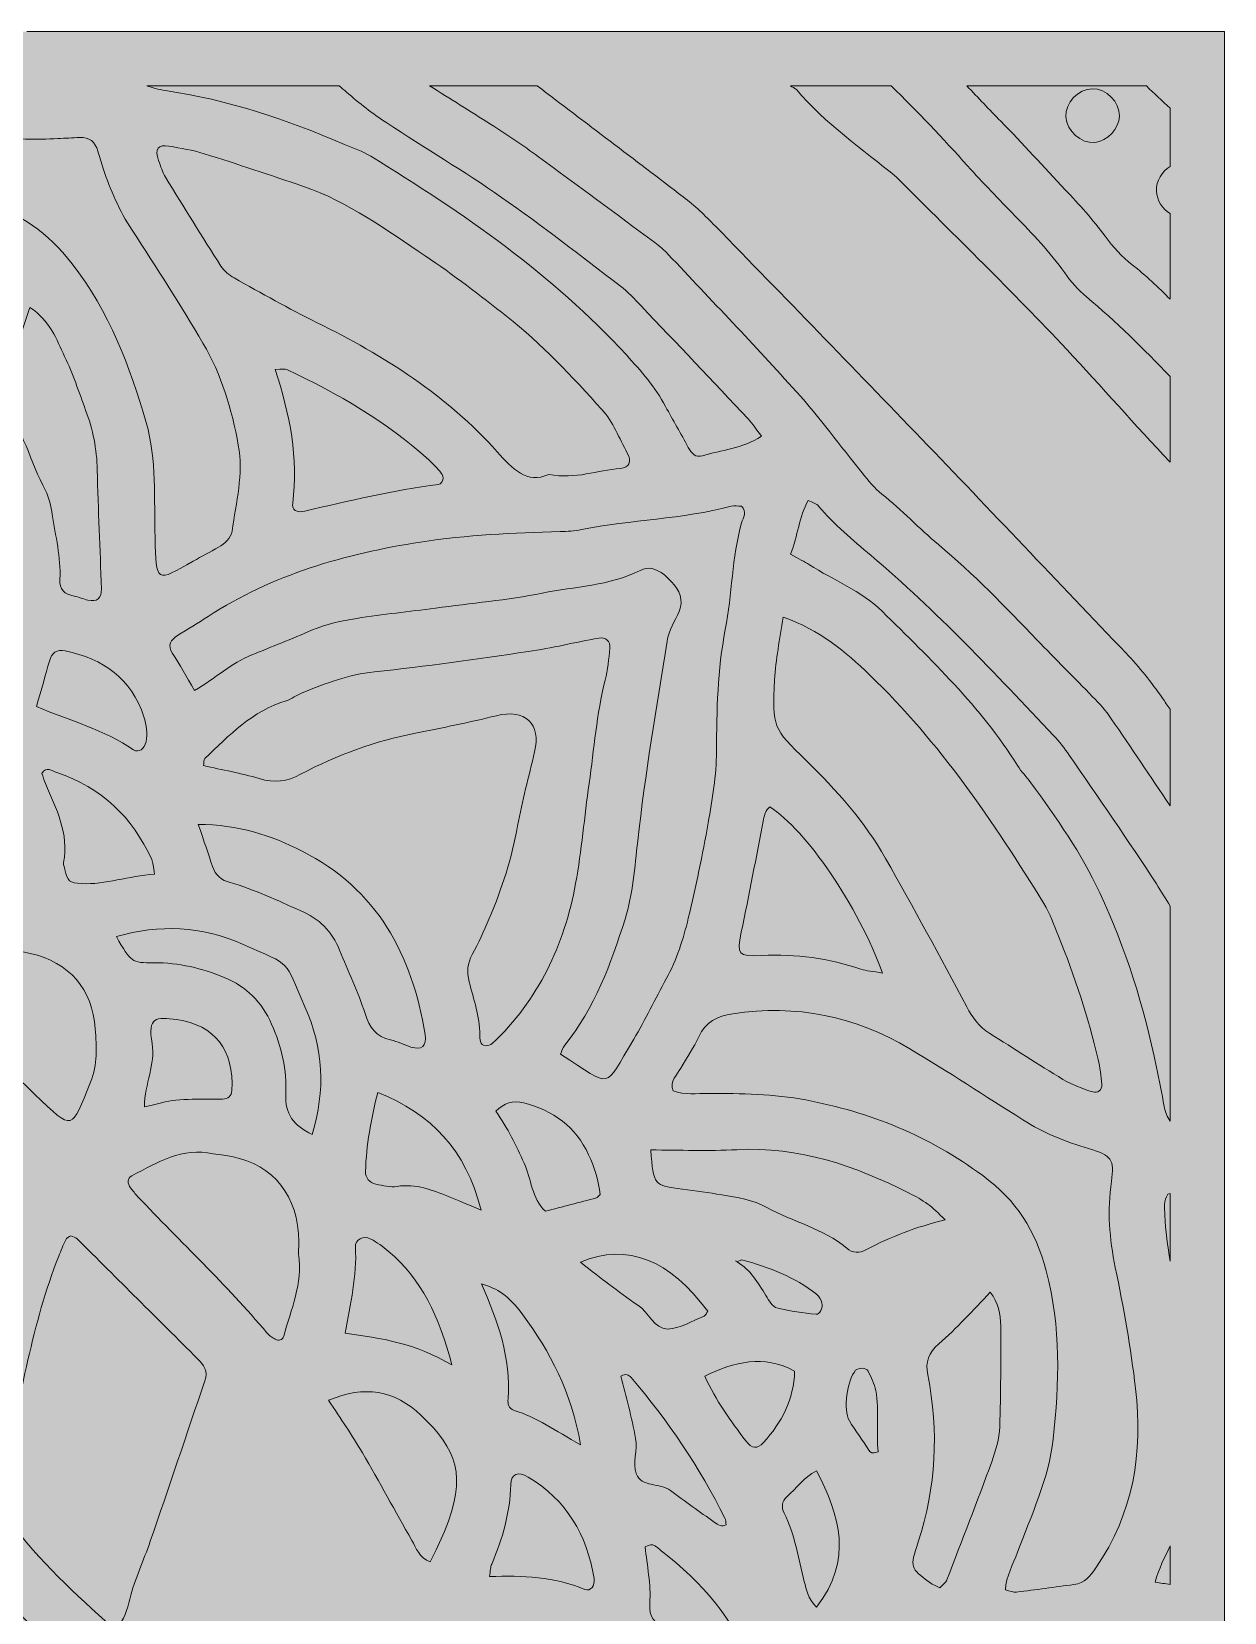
# Model space of a CAD drawing. Extents: x 31 to 2970, y -2969 to -30.
# Drawn here: x 2420 to 2970, y -759 to -30 of the extents above; entities that cross this region are included whole.
import ezdxf

# ---------------------------------------------------------------- set-up
doc = ezdxf.new("R2010")
doc.units = 0
doc.header["$MEASUREMENT"] = 0
doc.layers.add('Layer 1', color=7, linetype='Continuous')

# ---------------------------------------------------------------- blocks, each defined once
blk = doc.blocks.new('block 2')
at = {"layer": 'Layer 1', "true_color": 0xffffff}
h = blk.add_hatch(color=7, dxfattribs=at)
h.dxf.hatch_style = 2
edge = h.paths.add_edge_path()
edge.add_spline(control_points=[(2908.92, -56.71), (2902.39, -56.82), (2896.4, -63.18), (2896.72, -69.67), (2897.04, -76.18), (2903.71, -82.09), (2910.04, -81.46), (2915.85, -80.89), (2921.35, -75.05), (2921.44, -69.35), (2921.55, -62.86), (2915.35, -56.6), (2908.92, -56.71)], knot_values=[0, 0, 0, 0, 1, 1, 1, 2, 2, 2, 3, 3, 3, 4, 4, 4, 4], degree=3, periodic=1)
at = {"layer": 'Layer 1', "lineweight": 0}
for points in [[(2944.18, -30.37), (2908.97, -30.37), (2876.43, -30.37), (2852.69, -30.37), (2826.67, -30.37), (2789.09, -30.37), (2741.76, -30.37), (2619.81, -30.37), (2571.38, -30.37), (2533.69, -30.37), (2448.77, -30.37), (2417.53, -30.37)], [(2969.81, -776.69), (2969.81, -750.67), (2969.81, -693.88), (2969.81, -654.2), (2969.81, -581.78), (2969.81, -550.3), (2969.81, -476.43), (2969.81, -426.65), (2969.81, -378.66), (2969.81, -260.89), (2969.81, -215.3), (2969.81, -179.55), (2969.81, -89.28), (2969.81, -54.9), (2969.81, -30.37), (2944.18, -30.37)]]:
    blk.add_lwpolyline(points, dxfattribs=at)
for points, knots in [([(2561.63, -55.37), (2562.75, -56.36), (2563.86, -57.34), (2564.99, -58.31), (2570.86, -63.38), (2577.03, -68.19), (2583.49, -72.45), (2601.07, -84.05), (2619.25, -94.76), (2636.51, -106.8), (2655.18, -119.83), (2673.12, -133.89), (2691.26, -147.67), (2694.77, -150.34), (2697.83, -153.65), (2700.88, -156.86), (2717.34, -174.17), (2733.77, -191.52), (2750.13, -208.92), (2752.31, -211.24), (2754.07, -213.97), (2756.35, -216.93), (2747.31, -222.57), (2737.85, -223.32), (2729.07, -225.98), (2726.18, -226.85), (2724.05, -224.9), (2722.58, -222.1), (2719.23, -215.73), (2715.48, -209.56), (2712.1, -203.2), (2707.36, -194.3), (2700.88, -186.87), (2694.06, -179.46), (2659.85, -142.27), (2618.8, -113.98), (2576.11, -87.77), (2572.38, -85.48), (2568.04, -84.17), (2563.99, -82.4), (2537.45, -70.85), (2510.03, -61.75), (2481.43, -57.53), (2478.27, -57.06), (2475.42, -56.34), (2472.82, -55.37), (2472.82, -55.37), (2561.63, -55.37), (2561.63, -55.37)], [0, 0, 0, 0, 1, 1, 1, 2, 2, 2, 3, 3, 3, 4, 4, 4, 5, 5, 5, 6, 6, 6, 7, 7, 7, 8, 8, 8, 9, 9, 9, 10, 10, 10, 11, 11, 11, 12, 12, 12, 13, 13, 13, 14, 14, 14, 15, 15, 15, 16, 16, 16, 16]), ([(2944.81, -387.35), (2935.85, -373.89), (2926.72, -360.54), (2917.66, -347.15), (2915.19, -343.49), (2912.13, -340.19), (2909.06, -337), (2900.58, -328.21), (2891.86, -319.64), (2883.39, -310.83), (2868.77, -295.62), (2854.2, -280.42), (2837.9, -266.88), (2828.99, -259.47), (2821.09, -250.81), (2811.9, -243.59), (2808.45, -240.88), (2805.64, -237.29), (2802.84, -233.86), (2792.69, -221.4), (2783.21, -208.35), (2772.47, -196.42), (2753.16, -174.96), (2733.14, -154.14), (2713.36, -133.1), (2711.47, -131.08), (2709.3, -129.28), (2707.08, -127.63), (2689.25, -114.38), (2671.43, -101.12), (2653.48, -88.04), (2646.31, -82.81), (2638.9, -77.89), (2631.44, -73.1), (2622.11, -67.11), (2612.68, -61.28), (2603.31, -55.37), (2603.31, -55.37), (2652.87, -55.37), (2652.87, -55.37), (2675.35, -72.39), (2697.81, -89.44), (2720.23, -106.53), (2725.51, -110.55), (2730.36, -115.2), (2735, -119.96), (2766.78, -152.6), (2798.56, -185.24), (2830.13, -218.09), (2861.7, -250.93), (2892.99, -284.04), (2924.47, -316.96), (2930.64, -323.41), (2936.14, -330.32), (2941.23, -337.65), (2942.42, -339.37), (2943.62, -341.08), (2944.81, -342.8), (2944.81, -342.8), (2944.81, -387.35), (2944.81, -387.35)], [0, 0, 0, 0, 1, 1, 1, 2, 2, 2, 3, 3, 3, 4, 4, 4, 5, 5, 5, 6, 6, 6, 7, 7, 7, 8, 8, 8, 9, 9, 9, 10, 10, 10, 11, 11, 11, 12, 12, 12, 13, 13, 13, 14, 14, 14, 15, 15, 15, 16, 16, 16, 17, 17, 17, 18, 18, 18, 19, 19, 19, 20, 20, 20, 20]), ([(2944.81, -228.9), (2928.63, -211.81), (2913.15, -194.08), (2897.1, -176.89), (2872.09, -150.11), (2845.64, -124.68), (2819.81, -98.67), (2819.42, -98.27), (2819.06, -97.84), (2818.63, -97.49), (2802.84, -84.44), (2785.71, -72.93), (2772.42, -57.02), (2771.49, -56.49), (2770.59, -55.94), (2769.7, -55.37), (2769.7, -55.37), (2816.16, -55.37), (2816.16, -55.37), (2828.3, -67.24), (2840.02, -79.57), (2851.4, -92.28), (2858.44, -100.14), (2865.88, -107.64), (2873.21, -115.24), (2881.31, -123.63), (2889.38, -132.02), (2896.18, -141.57), (2899.06, -145.62), (2902.37, -149.56), (2906.18, -152.7), (2919.95, -164.04), (2932.48, -176.63), (2944.81, -189.43), (2944.81, -189.43), (2944.81, -228.9), (2944.81, -228.9)], [0, 0, 0, 0, 1, 1, 1, 2, 2, 2, 3, 3, 3, 4, 4, 4, 5, 5, 5, 6, 6, 6, 7, 7, 7, 8, 8, 8, 9, 9, 9, 10, 10, 10, 11, 11, 11, 12, 12, 12, 12]), ([(2944.81, -92.52), (2941.03, -94.84), (2938.29, -99.27), (2938.5, -103.83), (2938.7, -108.33), (2941.21, -112.16), (2944.81, -114.24), (2944.81, -114.24), (2944.81, -153.79), (2944.81, -153.79), (2939.29, -148.21), (2933.64, -142.77), (2927.34, -137.96), (2922.56, -134.32), (2918.38, -129.59), (2914.8, -124.72), (2909.19, -117.07), (2902.89, -110.1), (2896.36, -103.26), (2886.38, -92.82), (2876.82, -81.97), (2866.69, -71.69), (2861.4, -66.32), (2856.22, -60.85), (2851.04, -55.37), (2851.04, -55.37), (2933.83, -55.37), (2933.83, -55.37), (2937.44, -58.86), (2941.1, -62.31), (2944.81, -65.71), (2944.81, -65.71), (2944.81, -92.52), (2944.81, -92.52)], [0, 0, 0, 0, 1, 1, 1, 2, 2, 2, 3, 3, 3, 4, 4, 4, 5, 5, 5, 6, 6, 6, 7, 7, 7, 8, 8, 8, 9, 9, 9, 10, 10, 10, 11, 11, 11, 11]), ([(2908.92, -56.71), (2902.39, -56.82), (2896.4, -63.18), (2896.72, -69.67), (2897.04, -76.18), (2903.71, -82.09), (2910.04, -81.46), (2915.85, -80.89), (2921.35, -75.05), (2921.44, -69.35), (2921.55, -62.86), (2915.35, -56.6), (2908.92, -56.71)], [0, 0, 0, 0, 1, 1, 1, 2, 2, 2, 3, 3, 3, 4, 4, 4, 4]), ([(2246.84, -124.19), (2247.95, -115.97), (2249.31, -107.77), (2250.26, -99.53), (2251.03, -92.84), (2254.69, -88.92), (2260.26, -85.3), (2284.68, -69.44), (2311.34, -64.32), (2339.76, -68.26), (2360.58, -71.15), (2381.25, -75.18), (2401.99, -78.62), (2411.9, -80.26), (2421.89, -80.1), (2431.88, -79.69), (2435.21, -79.55), (2438.53, -79.29), (2441.85, -79.15), (2446.37, -78.96), (2449.12, -81.17), (2450.31, -85.49), (2451.05, -88.15), (2451.82, -90.81), (2452.71, -93.42), (2456.09, -103.41), (2460.19, -112.95), (2466.09, -121.88), (2477.39, -138.99), (2488.29, -156.39), (2498.76, -174.03), (2507.33, -188.48), (2512.09, -204.52), (2515.06, -220.96), (2517.47, -234.32), (2514.18, -247.48), (2512.16, -260.61), (2511.63, -264.03), (2508.89, -266.35), (2505.93, -268.06), (2502.1, -270.29), (2498.16, -272.32), (2494.31, -274.52), (2476.99, -284.47), (2477.23, -284.47), (2476.65, -263.59), (2476.16, -245.88), (2477.56, -227.9), (2472.56, -210.64), (2465.01, -184.52), (2455.66, -159.52), (2438.42, -137.43), (2427.15, -123), (2414.94, -113.79), (2397.03, -109.94), (2382.35, -106.78), (2368.02, -102.83), (2352.1, -104.37), (2326.29, -102.7), (2301.07, -107.94), (2276.81, -118.71), (2268.74, -122.3), (2260.27, -125.01), (2251.94, -128.02), (2248.67, -129.21), (2246.4, -127.47), (2246.84, -124.19)], [0, 0, 0, 0, 1, 1, 1, 2, 2, 2, 3, 3, 3, 4, 4, 4, 5, 5, 5, 6, 6, 6, 7, 7, 7, 8, 8, 8, 9, 9, 9, 10, 10, 10, 11, 11, 11, 12, 12, 12, 13, 13, 13, 14, 14, 14, 15, 15, 15, 16, 16, 16, 17, 17, 17, 18, 18, 18, 19, 19, 19, 20, 20, 20, 21, 21, 21, 22, 22, 22, 22]), ([(2513.16, -143.96), (2510.82, -142.66), (2508.51, -140.7), (2507.08, -138.47), (2498.4, -124.93), (2489.92, -111.25), (2481.52, -97.53), (2480.09, -95.2), (2479.29, -92.46), (2478.33, -89.86), (2476.37, -84.57), (2478.02, -82.22), (2483.1, -83.18), (2488.54, -84.2), (2494.08, -85), (2499.33, -86.66), (2514.66, -91.47), (2529.91, -96.54), (2545.11, -101.73), (2565.86, -108.83), (2583.33, -121.85), (2601.3, -133.8), (2614.22, -142.39), (2626.49, -152.01), (2638.74, -161.57), (2654.99, -174.26), (2668.97, -189.42), (2682.76, -204.62), (2687.84, -210.23), (2690.75, -217.86), (2694.44, -224.68), (2696.57, -228.61), (2695.44, -231.44), (2691.21, -231.75), (2680.77, -232.53), (2670.66, -236.91), (2658.27, -234.51), (2648.16, -239.17), (2641.34, -231.85), (2634.5, -224.15), (2611.26, -197.96), (2582.28, -179.79), (2551.19, -164.46), (2538.29, -158.09), (2525.75, -150.95), (2513.16, -143.96)], [0, 0, 0, 0, 1, 1, 1, 2, 2, 2, 3, 3, 3, 4, 4, 4, 5, 5, 5, 6, 6, 6, 7, 7, 7, 8, 8, 8, 9, 9, 9, 10, 10, 10, 11, 11, 11, 12, 12, 12, 13, 13, 13, 14, 14, 14, 15, 15, 15, 15]), ([(2445.73, -292.48), (2443.57, -291.99), (2441.52, -291), (2439.35, -290.62), (2434.86, -289.82), (2432.57, -287.55), (2432.8, -282.76), (2433.29, -272.68), (2430.77, -262.92), (2429.23, -253.07), (2428.64, -249.26), (2427.92, -245.24), (2426.15, -241.9), (2419.15, -228.73), (2415.88, -213.67), (2406.1, -201.91), (2403.26, -198.51), (2403.2, -195.36), (2405.51, -191.4), (2411.37, -181.35), (2414.85, -170.24), (2418.85, -157.53), (2428.3, -163.67), (2431.25, -172.27), (2434.97, -180.12), (2438.75, -188.1), (2441.56, -196.56), (2444.67, -204.86), (2448, -213.74), (2449.84, -222.87), (2450.04, -232.46), (2450.42, -250.74), (2451.35, -269), (2451.94, -287.28), (2452.08, -291.7), (2449.88, -293.43), (2445.73, -292.48)], [0, 0, 0, 0, 1, 1, 1, 2, 2, 2, 3, 3, 3, 4, 4, 4, 5, 5, 5, 6, 6, 6, 7, 7, 7, 8, 8, 8, 9, 9, 9, 10, 10, 10, 11, 11, 11, 12, 12, 12, 12]), ([(2537.47, -186.13), (2561.06, -197.26), (2583.48, -210.25), (2602.93, -227.87), (2604.97, -229.73), (2606.85, -231.79), (2608.67, -233.87), (2610.23, -235.63), (2609.43, -238.86), (2607.38, -239.12), (2586.52, -241.77), (2566.12, -246.74), (2545.67, -251.45), (2541.92, -252.32), (2539.72, -251.01), (2540.14, -247.8), (2542.86, -227.04), (2538.9, -207.07), (2532.07, -186.08), (2535.41, -186.08), (2536.61, -185.73), (2537.47, -186.13)], [0, 0, 0, 0, 1, 1, 1, 2, 2, 2, 3, 3, 3, 4, 4, 4, 5, 5, 5, 6, 6, 6, 7, 7, 7, 7]), ([(2944.81, -532.71), (2943.39, -530.77), (2942.49, -528.51), (2942.04, -525.88), (2941.02, -519.86), (2939.77, -513.89), (2938.54, -507.91), (2932.78, -480.09), (2924.36, -452.99), (2912.34, -427.36), (2903.89, -409.35), (2892.44, -392.76), (2880.54, -376.67), (2878.56, -373.99), (2876.18, -371.57), (2874.43, -368.76), (2857.52, -341.58), (2834.43, -319.84), (2811.93, -297.58), (2802.29, -288.05), (2789.55, -283.34), (2778.41, -276.14), (2776.11, -274.66), (2773.64, -273.47), (2769.76, -271.33), (2773.15, -262.57), (2773.63, -254.19), (2777.92, -246.49), (2779.95, -247.59), (2781.7, -248.03), (2782.65, -249.14), (2789.91, -257.61), (2798.35, -264.72), (2806.86, -271.91), (2837.01, -297.41), (2863.97, -326.22), (2891.02, -354.89), (2893.68, -357.71), (2896.11, -360.79), (2898.29, -363.99), (2911.77, -383.7), (2925.51, -403.24), (2938.43, -423.31), (2940.6, -426.7), (2942.72, -430.11), (2944.81, -433.55), (2944.81, -433.55), (2944.81, -532.71), (2944.81, -532.71)], [0, 0, 0, 0, 1, 1, 1, 2, 2, 2, 3, 3, 3, 4, 4, 4, 5, 5, 5, 6, 6, 6, 7, 7, 7, 8, 8, 8, 9, 9, 9, 10, 10, 10, 11, 11, 11, 12, 12, 12, 13, 13, 13, 14, 14, 14, 15, 15, 15, 16, 16, 16, 16]), ([(2599.09, -265.73), (2620.47, -262.43), (2641.93, -261.47), (2663.47, -260.9), (2666.79, -260.81), (2670.16, -260.63), (2673.4, -259.98), (2696.23, -255.4), (2719.74, -255.15), (2742.36, -249.19), (2743.86, -248.79), (2745.55, -249.14), (2747.07, -249.14), (2750.01, -251.82), (2747.82, -254.33), (2747.14, -256.8), (2742.69, -272.92), (2742.82, -289.73), (2739.65, -306.04), (2736.04, -324.63), (2735.66, -343.39), (2735.58, -362.27), (2735.53, -373.25), (2733.65, -384.3), (2731.74, -395.17), (2729.16, -409.9), (2726.08, -424.56), (2722.59, -439.1), (2720.27, -448.76), (2717.29, -458.3), (2712.38, -467.11), (2707.26, -476.3), (2702.88, -485.93), (2697.43, -494.91), (2683.19, -518.36), (2688.39, -517.55), (2663.63, -501.81), (2664.26, -500.45), (2664.64, -498.83), (2665.58, -497.67), (2679.45, -480.48), (2686.97, -460.09), (2693.41, -439.5), (2697.01, -428.01), (2697.91, -415.58), (2699.26, -403.48), (2702.72, -372.64), (2707.86, -342.05), (2712.78, -311.43), (2713.6, -306.28), (2716.4, -302.22), (2718.35, -297.67), (2720.6, -292.44), (2718.56, -287.92), (2714.9, -284.04), (2710.94, -279.83), (2706.05, -275.89), (2700.36, -278.77), (2686.09, -285.98), (2670.33, -286.19), (2655.25, -289.23), (2639, -292.51), (2622.39, -293.97), (2605.93, -296.16), (2593.85, -297.76), (2581.72, -299.01), (2569.68, -300.9), (2562.62, -302.01), (2555.57, -303.45), (2548.89, -306.37), (2539.78, -310.36), (2530.5, -313.99), (2521.27, -317.72), (2511.97, -321.48), (2504.56, -328.41), (2494.93, -334.18), (2490.98, -327.48), (2488.08, -322.12), (2484.74, -317.05), (2482.17, -313.16), (2484.07, -310.81), (2487, -308.85), (2491.6, -305.77), (2496.45, -303.05), (2501.09, -300.04), (2530.98, -280.66), (2564.23, -271.11), (2599.09, -265.73)], [0, 0, 0, 0, 1, 1, 1, 2, 2, 2, 3, 3, 3, 4, 4, 4, 5, 5, 5, 6, 6, 6, 7, 7, 7, 8, 8, 8, 9, 9, 9, 10, 10, 10, 11, 11, 11, 12, 12, 12, 13, 13, 13, 14, 14, 14, 15, 15, 15, 16, 16, 16, 17, 17, 17, 18, 18, 18, 19, 19, 19, 20, 20, 20, 21, 21, 21, 22, 22, 22, 23, 23, 23, 24, 24, 24, 25, 25, 25, 26, 26, 26, 27, 27, 27, 28, 28, 28, 29, 29, 29, 29]), ([(2909.08, -519.22), (2904.37, -517.69), (2899.6, -515.95), (2895.38, -513.43), (2883.98, -506.61), (2872.9, -499.27), (2861.6, -492.28), (2856.7, -489.24), (2853.69, -484.99), (2850.99, -479.92), (2838.76, -457), (2826.35, -434.16), (2813.56, -411.54), (2803.95, -394.54), (2790.99, -380.14), (2777.04, -366.55), (2761.47, -351.39), (2761.33, -351.2), (2762.38, -329.19), (2762.82, -319.86), (2764.85, -310.6), (2766.3, -300.28), (2783.35, -306.38), (2794.98, -316.11), (2806.29, -327), (2838.53, -358.03), (2863.28, -394.62), (2886.56, -432.38), (2889.42, -437.03), (2891.28, -442.34), (2893.33, -447.45), (2900.75, -465.94), (2907.1, -484.79), (2911.59, -504.22), (2912.47, -507.98), (2913, -511.85), (2913.3, -515.7), (2913.51, -518.42), (2911.3, -519.94), (2909.08, -519.22)], [0, 0, 0, 0, 1, 1, 1, 2, 2, 2, 3, 3, 3, 4, 4, 4, 5, 5, 5, 6, 6, 6, 7, 7, 7, 8, 8, 8, 9, 9, 9, 10, 10, 10, 11, 11, 11, 12, 12, 12, 13, 13, 13, 13]), ([(2632.2, -496.95), (2631.5, -497.62), (2630.23, -497.67), (2629.19, -498.02), (2626.13, -497.49), (2626.48, -494.87), (2626.46, -492.9), (2626.41, -484.43), (2623.63, -476.5), (2621.54, -468.5), (2620.32, -463.82), (2620.7, -460.01), (2622.98, -455.84), (2625.89, -450.5), (2628.43, -444.93), (2630.79, -439.32), (2636.6, -425.5), (2641.24, -411.35), (2643.88, -396.49), (2645.91, -385.06), (2649.09, -373.82), (2651.72, -362.49), (2654.75, -349.47), (2647.35, -342.43), (2634.06, -345.76), (2621.71, -348.85), (2609.26, -351.32), (2596.77, -353.79), (2578.26, -357.45), (2560.46, -363.89), (2543.76, -372.77), (2537.4, -376.15), (2531.62, -376.84), (2524.76, -374.77), (2516.34, -372.23), (2507.61, -370.74), (2499.02, -368.79), (2499.23, -367.53), (2499.01, -366.07), (2499.62, -365.48), (2510.81, -354.78), (2521.62, -343.55), (2537.14, -338.88), (2539.75, -338.09), (2542.01, -336.23), (2544.57, -335.19), (2555.32, -330.82), (2565.99, -326.78), (2577.85, -325.55), (2601.53, -323.1), (2625.12, -319.64), (2648.68, -316.19), (2659.63, -314.59), (2670.42, -311.98), (2681.3, -309.94), (2684.39, -309.36), (2686.76, -311.46), (2686.44, -314.64), (2685.95, -319.59), (2685.47, -324.6), (2684.25, -329.4), (2680.29, -345.05), (2679.15, -361.11), (2676.85, -376.99), (2674.64, -392.35), (2673.44, -407.87), (2670.63, -423.11), (2665.4, -451.53), (2653.46, -476.75), (2632.2, -496.95)], [0, 0, 0, 0, 1, 1, 1, 2, 2, 2, 3, 3, 3, 4, 4, 4, 5, 5, 5, 6, 6, 6, 7, 7, 7, 8, 8, 8, 9, 9, 9, 10, 10, 10, 11, 11, 11, 12, 12, 12, 13, 13, 13, 14, 14, 14, 15, 15, 15, 16, 16, 16, 17, 17, 17, 18, 18, 18, 19, 19, 19, 20, 20, 20, 21, 21, 21, 22, 22, 22, 23, 23, 23, 23]), ([(2472.5, -357.77), (2471.89, -361), (2469.13, -363.09), (2466.72, -361.44), (2453.32, -352.28), (2437.63, -348.12), (2421.98, -341.53), (2424.32, -333.36), (2426.2, -326.99), (2427.96, -320.58), (2429.01, -316.76), (2431.28, -314.96), (2435.25, -315.83), (2452.7, -319.6), (2465.81, -328.52), (2471.53, -346.31), (2472.75, -350.1), (2473.23, -353.83), (2472.5, -357.77)], [0, 0, 0, 0, 1, 1, 1, 2, 2, 2, 3, 3, 3, 4, 4, 4, 5, 5, 5, 6, 6, 6, 6]), ([(2442.72, -423.17), (2437.26, -422.88), (2436.2, -422.07), (2435.14, -416.62), (2434.93, -415.53), (2434.31, -414.39), (2434.5, -413.39), (2437.03, -400.03), (2431.12, -388.67), (2426.09, -377.08), (2425.43, -375.57), (2425.01, -373.95), (2424.47, -372.36), (2426.6, -368.88), (2429.02, -371.23), (2431.37, -372), (2451.96, -378.81), (2466.27, -392.51), (2475.15, -412.09), (2475.8, -413.51), (2475.79, -415.23), (2476.47, -418.8), (2464.38, -419.59), (2453.91, -423.77), (2442.72, -423.17)], [0, 0, 0, 0, 1, 1, 1, 2, 2, 2, 3, 3, 3, 4, 4, 4, 5, 5, 5, 6, 6, 6, 7, 7, 7, 8, 8, 8, 8]), ([(2812.21, -464.44), (2807.54, -463.59), (2804.77, -463.42), (2802.22, -462.57), (2787.37, -457.63), (2772.22, -455.52), (2756.53, -456.33), (2745.26, -456.92), (2744.92, -455.98), (2747.04, -445.58), (2750.58, -428.27), (2753.94, -410.92), (2757.28, -393.56), (2757.71, -391.31), (2758.35, -389.32), (2760.12, -387.8), (2777.15, -398.75), (2800.66, -432.99), (2812.21, -464.44)], [0, 0, 0, 0, 1, 1, 1, 2, 2, 2, 3, 3, 3, 4, 4, 4, 5, 5, 5, 6, 6, 6, 6]), ([(2544.44, -408.15), (2579.06, -425.67), (2595.26, -455.89), (2601.21, -492.79), (2602.06, -498.12), (2599.62, -500.15), (2594.66, -498.52), (2591.51, -497.49), (2588.5, -495.94), (2585.29, -495.23), (2578.53, -493.73), (2575.61, -489.46), (2573.53, -483.03), (2570.31, -473.07), (2565.72, -463.56), (2561.78, -453.83), (2558.28, -445.18), (2552.34, -439.24), (2543.64, -435.55), (2532.97, -431.02), (2522.6, -425.78), (2511.36, -422.72), (2507.3, -421.62), (2504.52, -419.32), (2503.17, -415.3), (2501.25, -409.57), (2499.29, -403.84), (2496.59, -395.87), (2515.04, -395.99), (2530.17, -400.93), (2544.44, -408.15)], [0, 0, 0, 0, 1, 1, 1, 2, 2, 2, 3, 3, 3, 4, 4, 4, 5, 5, 5, 6, 6, 6, 7, 7, 7, 8, 8, 8, 9, 9, 9, 10, 10, 10, 10]), ([(2517, -451.06), (2540.79, -461.61), (2535.71, -457.47), (2545.8, -479.96), (2554.33, -498.97), (2555.34, -518.32), (2549.12, -538.78), (2540.53, -534.81), (2536.56, -529.33), (2536.98, -520.32), (2537.51, -509.1), (2534.98, -498.4), (2530.45, -487.99), (2525.96, -477.69), (2518.81, -470.69), (2508.58, -466.44), (2498.22, -462.14), (2487.61, -459.6), (2476.27, -459.67), (2465.64, -459.74), (2465.64, -459.36), (2458.83, -447.63), (2478.76, -441.89), (2498, -442.63), (2517, -451.06)], [0, 0, 0, 0, 1, 1, 1, 2, 2, 2, 3, 3, 3, 4, 4, 4, 5, 5, 5, 6, 6, 6, 7, 7, 7, 8, 8, 8, 8]), ([(2446.91, -514.73), (2437.86, -536.77), (2439.38, -537.79), (2421.07, -520.18), (2403.88, -503.67), (2387.88, -485.87), (2369.07, -471.07), (2367.34, -469.71), (2365.79, -468.03), (2364.49, -466.25), (2363.04, -464.26), (2362.92, -461.6), (2365.53, -460.87), (2377.72, -457.45), (2389.55, -452.15), (2402.74, -452.81), (2408.21, -453.63), (2413.75, -454.1), (2419.12, -455.33), (2437.26, -459.51), (2447.68, -471.71), (2449.1, -490.18), (2449.73, -498.46), (2450.27, -506.57), (2446.91, -514.73)], [0, 0, 0, 0, 1, 1, 1, 2, 2, 2, 3, 3, 3, 4, 4, 4, 5, 5, 5, 6, 6, 6, 7, 7, 7, 8, 8, 8, 8]), ([(2919.5, -600.12), (2923.35, -618.58), (2926.66, -637.22), (2928.85, -655.94), (2932.29, -685.42), (2927.94, -713.52), (2910.54, -738.61), (2907.91, -742.4), (2905.34, -745.71), (2900.4, -746.33), (2891.6, -747.45), (2882.82, -748.76), (2874.01, -749.81), (2872.5, -749.98), (2870.87, -749.22), (2868.86, -748.8), (2869.15, -742.32), (2872.31, -737.02), (2874.39, -731.44), (2880.78, -714.31), (2888.82, -697.55), (2890.83, -679.25), (2893.67, -653.37), (2894.53, -627.74), (2887.63, -601.74), (2882.63, -582.89), (2874.06, -569.43), (2858.35, -557.79), (2833.63, -539.47), (2806.39, -528.5), (2776.72, -522.93), (2762.03, -520.17), (2746.95, -519.88), (2731.95, -519.88), (2726.5, -519.87), (2720.93, -520.65), (2715.64, -518.75), (2713.9, -514.11), (2717.29, -511.42), (2719.19, -508.2), (2722, -503.41), (2725.07, -498.74), (2727.44, -493.75), (2730.65, -486.97), (2736.01, -484.25), (2743.12, -483.17), (2772.3, -478.72), (2799.53, -484.27), (2824.7, -499.3), (2842.32, -509.82), (2859.49, -521.1), (2876.85, -532.06), (2886.29, -538.03), (2896.49, -542.18), (2907.19, -545.36), (2917.89, -548.54), (2919.17, -550.26), (2917.7, -560.53), (2915.78, -573.9), (2916.74, -586.89), (2919.5, -600.12)], [0, 0, 0, 0, 1, 1, 1, 2, 2, 2, 3, 3, 3, 4, 4, 4, 5, 5, 5, 6, 6, 6, 7, 7, 7, 8, 8, 8, 9, 9, 9, 10, 10, 10, 11, 11, 11, 12, 12, 12, 13, 13, 13, 14, 14, 14, 15, 15, 15, 16, 16, 16, 17, 17, 17, 18, 18, 18, 19, 19, 19, 20, 20, 20, 20]), ([(2475.32, -496.95), (2473.18, -484.54), (2477.03, -484.53), (2486.73, -485.89), (2504.15, -488.33), (2513.17, -500.03), (2512.13, -518.56), (2511.98, -521.14), (2510.23, -522.38), (2507.8, -522.53), (2505.6, -522.66), (2503.39, -522.51), (2501.18, -522.55), (2496.22, -522.64), (2491.23, -522.45), (2486.32, -522.99), (2481.98, -523.47), (2477.73, -524.77), (2471.73, -526.09), (2471.88, -515.15), (2476.98, -506.53), (2475.32, -496.95)], [0, 0, 0, 0, 1, 1, 1, 2, 2, 2, 3, 3, 3, 4, 4, 4, 5, 5, 5, 6, 6, 6, 7, 7, 7, 7]), ([(2612.31, -567.53), (2604.59, -564.6), (2597.01, -561.3), (2588.28, -562.81), (2585.17, -563.34), (2581.71, -562.43), (2578.52, -561.7), (2575.64, -561.05), (2573.61, -558.95), (2573.71, -555.83), (2574.1, -543.75), (2576.25, -531.99), (2579.35, -519.42), (2604.27, -529.53), (2619.84, -545.73), (2627.05, -573.67), (2620.28, -570.84), (2616.34, -569.07), (2612.31, -567.53)], [0, 0, 0, 0, 1, 1, 1, 2, 2, 2, 3, 3, 3, 4, 4, 4, 5, 5, 5, 6, 6, 6, 6]), ([(2680.21, -568.06), (2672.38, -570.14), (2664.53, -572.17), (2656.69, -574.21), (2650.36, -568.19), (2650.2, -559.37), (2646.84, -552), (2643.19, -543.97), (2639.43, -536.07), (2633.84, -528.13), (2637.65, -524.43), (2641.52, -522.88), (2646.81, -524.29), (2660.31, -527.87), (2670.66, -535.11), (2676.6, -548.16), (2679.36, -554.2), (2681.39, -560.31), (2681.91, -566.56), (2681.03, -567.36), (2680.68, -567.93), (2680.21, -568.06)], [0, 0, 0, 0, 1, 1, 1, 2, 2, 2, 3, 3, 3, 4, 4, 4, 5, 5, 5, 6, 6, 6, 7, 7, 7, 7]), ([(2503.49, -547.71), (2505.11, -548.07), (2506.78, -548.19), (2508.43, -548.4), (2528.69, -551.01), (2541.21, -564.08), (2542.82, -584.46), (2543.09, -587.78), (2542.86, -591.13), (2542.86, -593.95), (2544.82, -607.68), (2539.38, -619.56), (2535.99, -631.81), (2535.45, -633.75), (2533.64, -634.02), (2532.09, -633.25), (2530.64, -632.54), (2529.24, -631.46), (2528.21, -630.23), (2509.63, -608.06), (2488.41, -588.4), (2468.62, -567.38), (2467.48, -566.17), (2466.46, -564.85), (2465.43, -563.54), (2463.83, -561.49), (2463.7, -558.98), (2465.94, -557.85), (2477.72, -551.87), (2489.19, -544.47), (2503.49, -547.71)], [0, 0, 0, 0, 1, 1, 1, 2, 2, 2, 3, 3, 3, 4, 4, 4, 5, 5, 5, 6, 6, 6, 7, 7, 7, 8, 8, 8, 9, 9, 9, 10, 10, 10, 10]), ([(2804.83, -591.93), (2801.46, -593.78), (2798.39, -593.52), (2795.62, -591.21), (2784.75, -582.14), (2770.83, -579.13), (2758.75, -572.44), (2752.38, -568.91), (2745.18, -567.78), (2738.07, -566.65), (2732.05, -565.69), (2726.01, -564.9), (2719.97, -564.08), (2706.55, -562.25), (2706.54, -562.27), (2705.29, -545.97), (2718.56, -545.97), (2731.81, -546.6), (2744.99, -545.84), (2773.68, -544.19), (2799.47, -553.31), (2824.46, -565.89), (2827.4, -567.37), (2830.32, -568.97), (2832.98, -570.9), (2835.57, -572.78), (2837.8, -575.15), (2841.1, -578.13), (2827.66, -581.55), (2815.87, -585.85), (2804.83, -591.93)], [0, 0, 0, 0, 1, 1, 1, 2, 2, 2, 3, 3, 3, 4, 4, 4, 5, 5, 5, 6, 6, 6, 7, 7, 7, 8, 8, 8, 9, 9, 9, 10, 10, 10, 10]), ([(2944.81, -597.29), (2943.63, -590.27), (2942.68, -583.22), (2942.39, -576.08), (2942.25, -572.81), (2941.78, -569.39), (2943.65, -566.37), (2944.05, -566.2), (2944.44, -566.08), (2944.81, -566.01), (2944.81, -566.01), (2944.81, -597.29), (2944.81, -597.29)], [0, 0, 0, 0, 1, 1, 1, 2, 2, 2, 3, 3, 3, 4, 4, 4, 4]), ([(2496.29, -642.24), (2499.18, -645.12), (2501.22, -647.88), (2499.65, -652.43), (2491.17, -677.05), (2483, -701.78), (2474.47, -726.39), (2471.39, -735.28), (2467.33, -743.78), (2464.98, -753), (2463.8, -757.63), (2462.71, -762.84), (2458.55, -766.17), (2457.9, -766.1), (2457.22, -766.23), (2456.91, -765.95), (2439.92, -750.84), (2423.21, -735.48), (2409.67, -717.01), (2406.46, -712.62), (2405.17, -708.34), (2406, -703.11), (2406.61, -699.28), (2406.46, -695.29), (2407.35, -691.54), (2415, -659.19), (2419.9, -626.12), (2432.26, -594.98), (2433.27, -592.42), (2434.23, -589.83), (2435.46, -587.37), (2435.87, -586.55), (2437.04, -586.11), (2437.86, -585.5), (2438.85, -585.99), (2440.05, -586.25), (2440.78, -586.98), (2459.31, -605.38), (2477.77, -623.84), (2496.29, -642.24)], [0, 0, 0, 0, 1, 1, 1, 2, 2, 2, 3, 3, 3, 4, 4, 4, 5, 5, 5, 6, 6, 6, 7, 7, 7, 8, 8, 8, 9, 9, 9, 10, 10, 10, 11, 11, 11, 12, 12, 12, 13, 13, 13, 13]), ([(2569.08, -590.78), (2568.86, -587.18), (2572.74, -585.2), (2576.16, -587.04), (2579.02, -588.58), (2581.76, -590.48), (2584.24, -592.59), (2599.51, -605.55), (2607.72, -622.54), (2613.5, -645.11), (2596.65, -635.02), (2580.9, -632.69), (2564.31, -630.48), (2566.74, -616.83), (2569.89, -604.02), (2569.08, -590.78)], [0, 0, 0, 0, 1, 1, 1, 2, 2, 2, 3, 3, 3, 4, 4, 4, 5, 5, 5, 5]), ([(2729.83, -622.56), (2724.26, -624.79), (2718.63, -628.5), (2713, -628.53), (2706.86, -628.57), (2704.43, -620.73), (2699.33, -617.5), (2694.7, -614.56), (2690.35, -611.14), (2685.95, -607.85), (2682.04, -604.93), (2678.22, -601.88), (2672.8, -597.67), (2694.77, -588.67), (2713.89, -596.57), (2731.57, -620.36), (2731, -621.12), (2730.58, -622.26), (2729.83, -622.56)], [0, 0, 0, 0, 1, 1, 1, 2, 2, 2, 3, 3, 3, 4, 4, 4, 5, 5, 5, 6, 6, 6, 6]), ([(2744.39, -597.16), (2744.54, -597.19), (2744.69, -597.21), (2744.84, -597.24), (2744.83, -597.29), (2744.82, -597.35), (2744.81, -597.41), (2744.67, -597.33), (2744.53, -597.24), (2744.39, -597.16)], [0, 0, 0, 0, 1, 1, 1, 2, 2, 2, 3, 3, 3, 3]), ([(2781.5, -621.71), (2775.57, -621.32), (2769.66, -620.16), (2763.82, -618.91), (2760.92, -618.29), (2759.89, -615.36), (2758.41, -613.04), (2754.73, -607.24), (2751.25, -601.21), (2745.1, -597.58), (2746, -597.16), (2747.01, -596.5), (2747.77, -596.71), (2759.93, -600.13), (2771.68, -604.53), (2781.72, -612.5), (2782.89, -613.43), (2783.85, -615.03), (2784.22, -616.49), (2784.83, -618.86), (2783.19, -621.82), (2781.5, -621.71)], [0, 0, 0, 0, 1, 1, 1, 2, 2, 2, 3, 3, 3, 4, 4, 4, 5, 5, 5, 6, 6, 6, 7, 7, 7, 7]), ([(2642.31, -666.06), (2639.67, -665.27), (2639.29, -662.92), (2639.46, -660.74), (2640.95, -641.91), (2634.62, -624.83), (2627.24, -607.63), (2634.94, -610.14), (2639.3, -612.65), (2646.26, -622.03), (2658.84, -638.98), (2668.61, -657.41), (2672.92, -681.9), (2661.09, -675.29), (2652.45, -669.14), (2642.31, -666.06)], [0, 0, 0, 0, 1, 1, 1, 2, 2, 2, 3, 3, 3, 4, 4, 4, 5, 5, 5, 5]), ([(2841.85, -744.1), (2841.3, -745.51), (2839.76, -746.54), (2838.61, -747.83), (2836.94, -746.98), (2835.35, -746.41), (2834.04, -745.45), (2824.83, -738.67), (2824.7, -738.59), (2828.6, -726.7), (2836.88, -701.39), (2838.19, -675.7), (2833, -649.67), (2831.79, -643.61), (2833.3, -639.56), (2838.17, -635.33), (2846.44, -628.18), (2853.71, -619.88), (2861.86, -611.59), (2865.56, -616.38), (2866.69, -621.62), (2866.69, -627.11), (2866.66, -642.62), (2866.78, -658.14), (2866.18, -673.63), (2865.97, -679.06), (2864.39, -684.61), (2862.51, -689.77), (2855.86, -707.97), (2848.85, -726.03), (2841.85, -744.1)], [0, 0, 0, 0, 1, 1, 1, 2, 2, 2, 3, 3, 3, 4, 4, 4, 5, 5, 5, 6, 6, 6, 7, 7, 7, 8, 8, 8, 9, 9, 9, 10, 10, 10, 10]), ([(2771.63, -647.92), (2771.24, -661.11), (2765.67, -671.64), (2757.21, -680.9), (2754.42, -683.95), (2751.85, -683.78), (2749.1, -680.13), (2742.11, -670.86), (2735.33, -661.45), (2730.14, -650.28), (2743.9, -643.61), (2757.27, -640.25), (2771.63, -647.92)], [0, 0, 0, 0, 1, 1, 1, 2, 2, 2, 3, 3, 3, 4, 4, 4, 4]), ([(2810.07, -685.17), (2807.21, -686.09), (2806.58, -685.51), (2805.88, -684.42), (2802.94, -679.83), (2799.64, -675.46), (2796.85, -670.78), (2793.92, -665.87), (2795.82, -652.09), (2799.72, -647.57), (2800.89, -646.22), (2804.82, -646.3), (2805.55, -647.89), (2806.89, -650.82), (2808.45, -653.79), (2809.01, -656.91), (2810.75, -666.49), (2809.18, -676.08), (2810.07, -685.17)], [0, 0, 0, 0, 1, 1, 1, 2, 2, 2, 3, 3, 3, 4, 4, 4, 5, 5, 5, 6, 6, 6, 6]), ([(2599.43, -668.39), (2615.8, -684.06), (2620.74, -695.9), (2610.15, -721.86), (2608.32, -726.37), (2606.02, -730.68), (2603.54, -735.92), (2598.43, -733.81), (2597.08, -729.48), (2595.07, -725.97), (2587.42, -712.56), (2580.13, -698.94), (2572.34, -685.62), (2567.64, -677.58), (2562.26, -669.93), (2556.72, -661.39), (2573.22, -654.32), (2587.23, -656.72), (2599.43, -668.39)], [0, 0, 0, 0, 1, 1, 1, 2, 2, 2, 3, 3, 3, 4, 4, 4, 5, 5, 5, 6, 6, 6, 6]), ([(2734.56, -717.62), (2727.86, -712.7), (2720.98, -708.01), (2714.35, -703), (2709.46, -699.31), (2700.91, -701.6), (2698.59, -695.2), (2696.84, -690.39), (2699.22, -684.24), (2698.29, -678.95), (2696.59, -669.22), (2693.81, -659.68), (2691.53, -650.28), (2693.75, -648.89), (2695.23, -649.73), (2696.22, -650.88), (2713.19, -670.76), (2727.81, -692.21), (2739.4, -715.68), (2739.86, -716.61), (2739.87, -717.76), (2740.06, -718.82), (2738.06, -719.77), (2736.35, -718.94), (2734.56, -717.62)], [0, 0, 0, 0, 1, 1, 1, 2, 2, 2, 3, 3, 3, 4, 4, 4, 5, 5, 5, 6, 6, 6, 7, 7, 7, 8, 8, 8, 8]), ([(2679.1, -743.48), (2679.66, -746.98), (2677.53, -749.68), (2674.86, -748.56), (2660.91, -742.68), (2646.19, -742.05), (2630.96, -742.66), (2631.38, -739.99), (2631.31, -738.28), (2631.92, -736.86), (2636.98, -725.15), (2640.35, -713.1), (2640.75, -700.23), (2640.91, -695.17), (2644.17, -694.04), (2648.72, -696.76), (2666.44, -707.4), (2675.89, -723.42), (2679.1, -743.48)], [0, 0, 0, 0, 1, 1, 1, 2, 2, 2, 3, 3, 3, 4, 4, 4, 5, 5, 5, 6, 6, 6, 6]), ([(2781.73, -756.72), (2777.61, -752.53), (2777.02, -748.68), (2776.06, -744.96), (2773.33, -734.34), (2771.82, -723.36), (2766.79, -713.39), (2765.48, -710.78), (2765.57, -708.04), (2768.01, -705.91), (2772.46, -702.02), (2775.8, -696.82), (2781.73, -693.93), (2792.47, -714.72), (2798.63, -734.97), (2781.73, -756.72)], [0, 0, 0, 0, 1, 1, 1, 2, 2, 2, 3, 3, 3, 4, 4, 4, 5, 5, 5, 5]), ([(2752.8, -792.91), (2748.13, -793.27), (2746.46, -789.11), (2743.77, -786.65), (2734.32, -778.02), (2724.56, -770), (2712.11, -765.91), (2707.06, -764.26), (2704.34, -761.61), (2704.82, -754.96), (2705.44, -746.31), (2703.53, -737.47), (2702.73, -728.97), (2706.38, -726.52), (2708.21, -729.31), (2710.12, -730.79), (2728.79, -745.26), (2743.94, -762.5), (2752.22, -785.05), (2753.16, -787.6), (2753.98, -790.2), (2752.8, -792.91)], [0, 0, 0, 0, 1, 1, 1, 2, 2, 2, 3, 3, 3, 4, 4, 4, 5, 5, 5, 6, 6, 6, 7, 7, 7, 7]), ([(2944.81, -746.35), (2942.54, -745.97), (2940.25, -745.58), (2937.92, -745.18), (2939.49, -739.11), (2942.27, -733.75), (2944.81, -728.41), (2944.81, -728.41), (2944.81, -746.35), (2944.81, -746.35)], [0, 0, 0, 0, 1, 1, 1, 2, 2, 2, 3, 3, 3, 3]), ([(2517.18, -948.82), (2501.17, -945.98), (2485.46, -944.18), (2469.56, -949.18), (2463.64, -951.04), (2461.41, -949.45), (2459.95, -943.6), (2456.16, -928.48), (2454.17, -913.03), (2453.23, -897.56), (2452.72, -889.14), (2450.47, -881.17), (2449.49, -872.92), (2448.71, -866.39), (2445.1, -861.56), (2439.61, -858.3), (2432.46, -854.07), (2425.8, -849.15), (2418.27, -845.4), (2402.48, -837.54), (2386.76, -829.33), (2372.71, -816.63), (2380.81, -806.59), (2387.86, -796.33), (2391.6, -783.81), (2395.1, -772.12), (2396.2, -759.95), (2399.59, -748.45), (2403.33, -748.46), (2405.08, -750.77), (2407.01, -752.69), (2432.17, -777.82), (2457.27, -803), (2482.47, -828.1), (2486.85, -832.47), (2490.48, -837.19), (2492.86, -842.98), (2506.79, -876.86), (2520.86, -910.69), (2534.82, -944.56), (2535.65, -946.57), (2535.97, -948.78), (2536.72, -951.6), (2529.52, -953.27), (2523.34, -949.91), (2517.18, -948.82)], [0, 0, 0, 0, 1, 1, 1, 2, 2, 2, 3, 3, 3, 4, 4, 4, 5, 5, 5, 6, 6, 6, 7, 7, 7, 8, 8, 8, 9, 9, 9, 10, 10, 10, 11, 11, 11, 12, 12, 12, 13, 13, 13, 14, 14, 14, 15, 15, 15, 15])]:
    blk.add_open_spline(points, degree=3, knots=knots, dxfattribs=at)

msp = doc.modelspace()

# ---------------------------------------------------------------- hatches: boundary and pattern name
at = {"layer": 'Layer 1', "true_color": 0xf8ec23}
h = msp.add_hatch(color=2, dxfattribs=at)
h.dxf.hatch_style = 2
h.paths.add_polyline_path([(2944.18, -30.37), (2908.97, -30.37), (2876.43, -30.37), (2852.69, -30.37), (2826.67, -30.37), (2789.09, -30.37), (2741.76, -30.37), (2619.81, -30.37), (2571.38, -30.37), (2533.69, -30.37), (2448.77, -30.37), (2417.53, -30.37), (2347.21, -30.37), (2307.57, -30.37), (2246.73, -30.37), (2221.16, -30.37), (2190.08, -30.37), (2164.16, -30.37), (2133.56, -30.37), (2063.65, -30.37), (2014.14, -30.37), (1982.09, -30.37), (1958.8, -30.37), (1857.85, -30.37), (1838.29, -30.37), (1812.45, -30.37), (1776.54, -30.37), (1705.12, -30.37), (1693.97, -30.37), (1305.87, -30.37), (1295.4, -30.37), (1223.78, -30.37), (1188.69, -30.37), (1163.24, -30.37), (1143.18, -30.37), (1041.74, -30.37), (1018.95, -30.37), (986.89, -30.37), (937, -30.37), (867.24, -30.37), (837.19, -30.37), (810.44, -30.37), (779.68, -30.37), (754.38, -30.37), (694, -30.37), (654.14, -30.37), (583.33, -30.37), (552.07, -30.37), (466.96, -30.37), (429.55, -30.37), (381.07, -30.37), (259.09, -30.37), (211.91, -30.37), (174.17, -30.37), (148.47, -30.37), (124.27, -30.37), (91.92, -30.37), (56.46, -30.37), (31.09, -30.37), (31.09, -54.87), (31.09, -89.2), (31.09, -179.23), (31.09, -214.96), (31.09, -260.42), (31.09, -378.66), (31.09, -426.62), (31.09, -476.43), (31.09, -550.35), (31.09, -581.86), (31.09, -654.17), (31.09, -694.22), (31.09, -751.16), (31.09, -776.51), (31.09, -807.81), (31.09, -833.54), (31.09, -864.28), (31.09, -929.41), (31.09, -980.06), (31.09, -1012.67), (31.09, -1041.24), (31.09, -1146.32), (31.09, -1159.54), (31.09, -1185.04), (31.09, -1225.46), (31.09, -1264.46), (31.09, -1302.1), (31.09, -1330.9), (31.09, -1333.8), (31.09, -1659.5), (31.09, -1662.34), (31.09, -1692.17), (31.09, -1724.32), (31.09, -1767.8), (31.09, -1808.18), (31.09, -1833.57), (31.09, -1847.38), (31.09, -1951.45), (31.09, -1980.34), (31.09, -2013.39), (31.09, -2063.61), (31.09, -2128.98), (31.09, -2159.42), (31.09, -2185.19), (31.09, -2216.74), (31.09, -2242.12), (31.09, -2299.96), (31.09, -2339.09), (31.09, -2410.8), (31.09, -2442.9), (31.09, -2533.87), (31.09, -2572.78), (31.09, -2613.33), (31.09, -2734.99), (31.09, -2775.34), (31.09, -2815.97), (31.09, -2837.4), (31.09, -2855.37), (31.09, -2914.54), (31.09, -2942.89), (31.09, -2969.08), (61.08, -2969.08), (98.82, -2969.08), (121.32, -2969.08), (140.38, -2969.08), (192.11, -2969.08), (227.2, -2969.08), (265.97, -2969.08), (381.87, -2969.08), (425.52, -2969.08), (472.93, -2969.08), (556.42, -2969.08), (588.3, -2969.08), (661.31, -2969.08), (701.61, -2969.08), (755.29, -2969.08), (780.94, -2969.08), (812.66, -2969.08), (838.34, -2969.08), (868.66, -2969.08), (928.97, -2969.08), (980.13, -2969.08), (1014.44, -2969.08), (1044.71, -2969.08), (1159.36, -2969.08), (1161.89, -2969.08), (1189.21, -2969.08), (1228.25, -2969.08), (1257.32, -2969.08), (1304.05, -2969.08), (1332.71, -2969.08), (1345.63, -2969.08), (1549.53, -2969.08), (1552.94, -2969.08), (1655.88, -2969.08), (1668.07, -2969.08), (1698.17, -2969.08), (1745.16, -2969.08), (1772.87, -2969.08), (1811.64, -2969.08), (1837.9, -2969.08), (1842.16, -2969.08), (1956.12, -2969.08), (1986.47, -2969.08), (2020.31, -2969.08), (2071.92, -2969.08), (2131.91, -2969.08), (2162.52, -2969.08), (2188.51, -2969.08), (2219.83, -2969.08), (2245.37, -2969.08), (2299.41, -2969.08), (2338.94, -2969.08), (2412.49, -2969.08), (2444.43, -2969.08), (2527.68, -2969.08), (2575.35, -2969.08), (2619.15, -2969.08), (2735.05, -2969.08), (2773.63, -2969.08), (2808.84, -2969.08), (2860.46, -2969.08), (2879.52, -2969.08), (2902.08, -2969.08), (2939.92, -2969.08), (2969.81, -2969.08), (2969.81, -2942.73), (2969.81, -2914.13), (2969.81, -2855.29), (2969.81, -2837.47), (2969.81, -2815.6), (2969.81, -2775.48), (2969.81, -2734.73), (2969.81, -2612.77), (2969.81, -2572.98), (2969.81, -2534.23), (2969.81, -2442.57), (2969.81, -2411.31), (2969.81, -2338.83), (2969.81, -2299.34), (2969.81, -2242.28), (2969.81, -2216.54), (2969.81, -2185.15), (2969.81, -2159.91), (2969.81, -2128.52), (2969.81, -2063.9), (2969.81, -2012.99), (2969.81, -1980.37), (2969.81, -1953.17), (2969.81, -1847.02), (2969.81, -1833.85), (2969.81, -1808.18), (2969.81, -1767.81), (2969.81, -1734.67), (2969.81, -1724.8), (2969.81, -1722.79), (2969.81, -1691.31), (2969.81, -1661.53), (2969.81, -1659.28), (2969.81, -1333.77), (2969.81, -1332.32), (2969.81, -1301.96), (2969.81, -1268.37), (2969.81, -1225.53), (2969.81, -1185.01), (2969.81, -1159.4), (2969.81, -1146.18), (2969.81, -1041.54), (2969.81, -1012.82), (2969.81, -979.73), (2969.81, -929.19), (2969.81, -864.38), (2969.81, -833.55), (2969.81, -807.53), (2969.81, -776.69), (2969.81, -750.67), (2969.81, -693.88), (2969.81, -654.2), (2969.81, -581.78), (2969.81, -550.3), (2969.81, -476.43), (2969.81, -426.65), (2969.81, -378.66), (2969.81, -260.89), (2969.81, -215.3), (2969.81, -179.55), (2969.81, -89.28), (2969.81, -54.9), (2969.81, -30.37)])

# ---------------------------------------------------------------- linework, layer by layer
at = {"layer": 'Layer 1', "lineweight": 0}
for points in [[(2944.18, -30.37), (2908.97, -30.37), (2876.43, -30.37), (2852.69, -30.37), (2826.67, -30.37), (2789.09, -30.37), (2741.76, -30.37), (2619.81, -30.37), (2571.38, -30.37), (2533.69, -30.37), (2448.77, -30.37), (2417.53, -30.37)], [(2969.81, -776.69), (2969.81, -750.67), (2969.81, -693.88), (2969.81, -654.2), (2969.81, -581.78), (2969.81, -550.3), (2969.81, -476.43), (2969.81, -426.65), (2969.81, -378.66), (2969.81, -260.89), (2969.81, -215.3), (2969.81, -179.55), (2969.81, -89.28), (2969.81, -54.9), (2969.81, -30.37), (2944.18, -30.37)]]:
    msp.add_lwpolyline(points, dxfattribs=at)

# ---------------------------------------------------------------- block references
at = {"layer": 'Layer 1'}
msp.add_blockref('block 2', (0, 0), dxfattribs=at)

doc.saveas('drawing.dxf')
